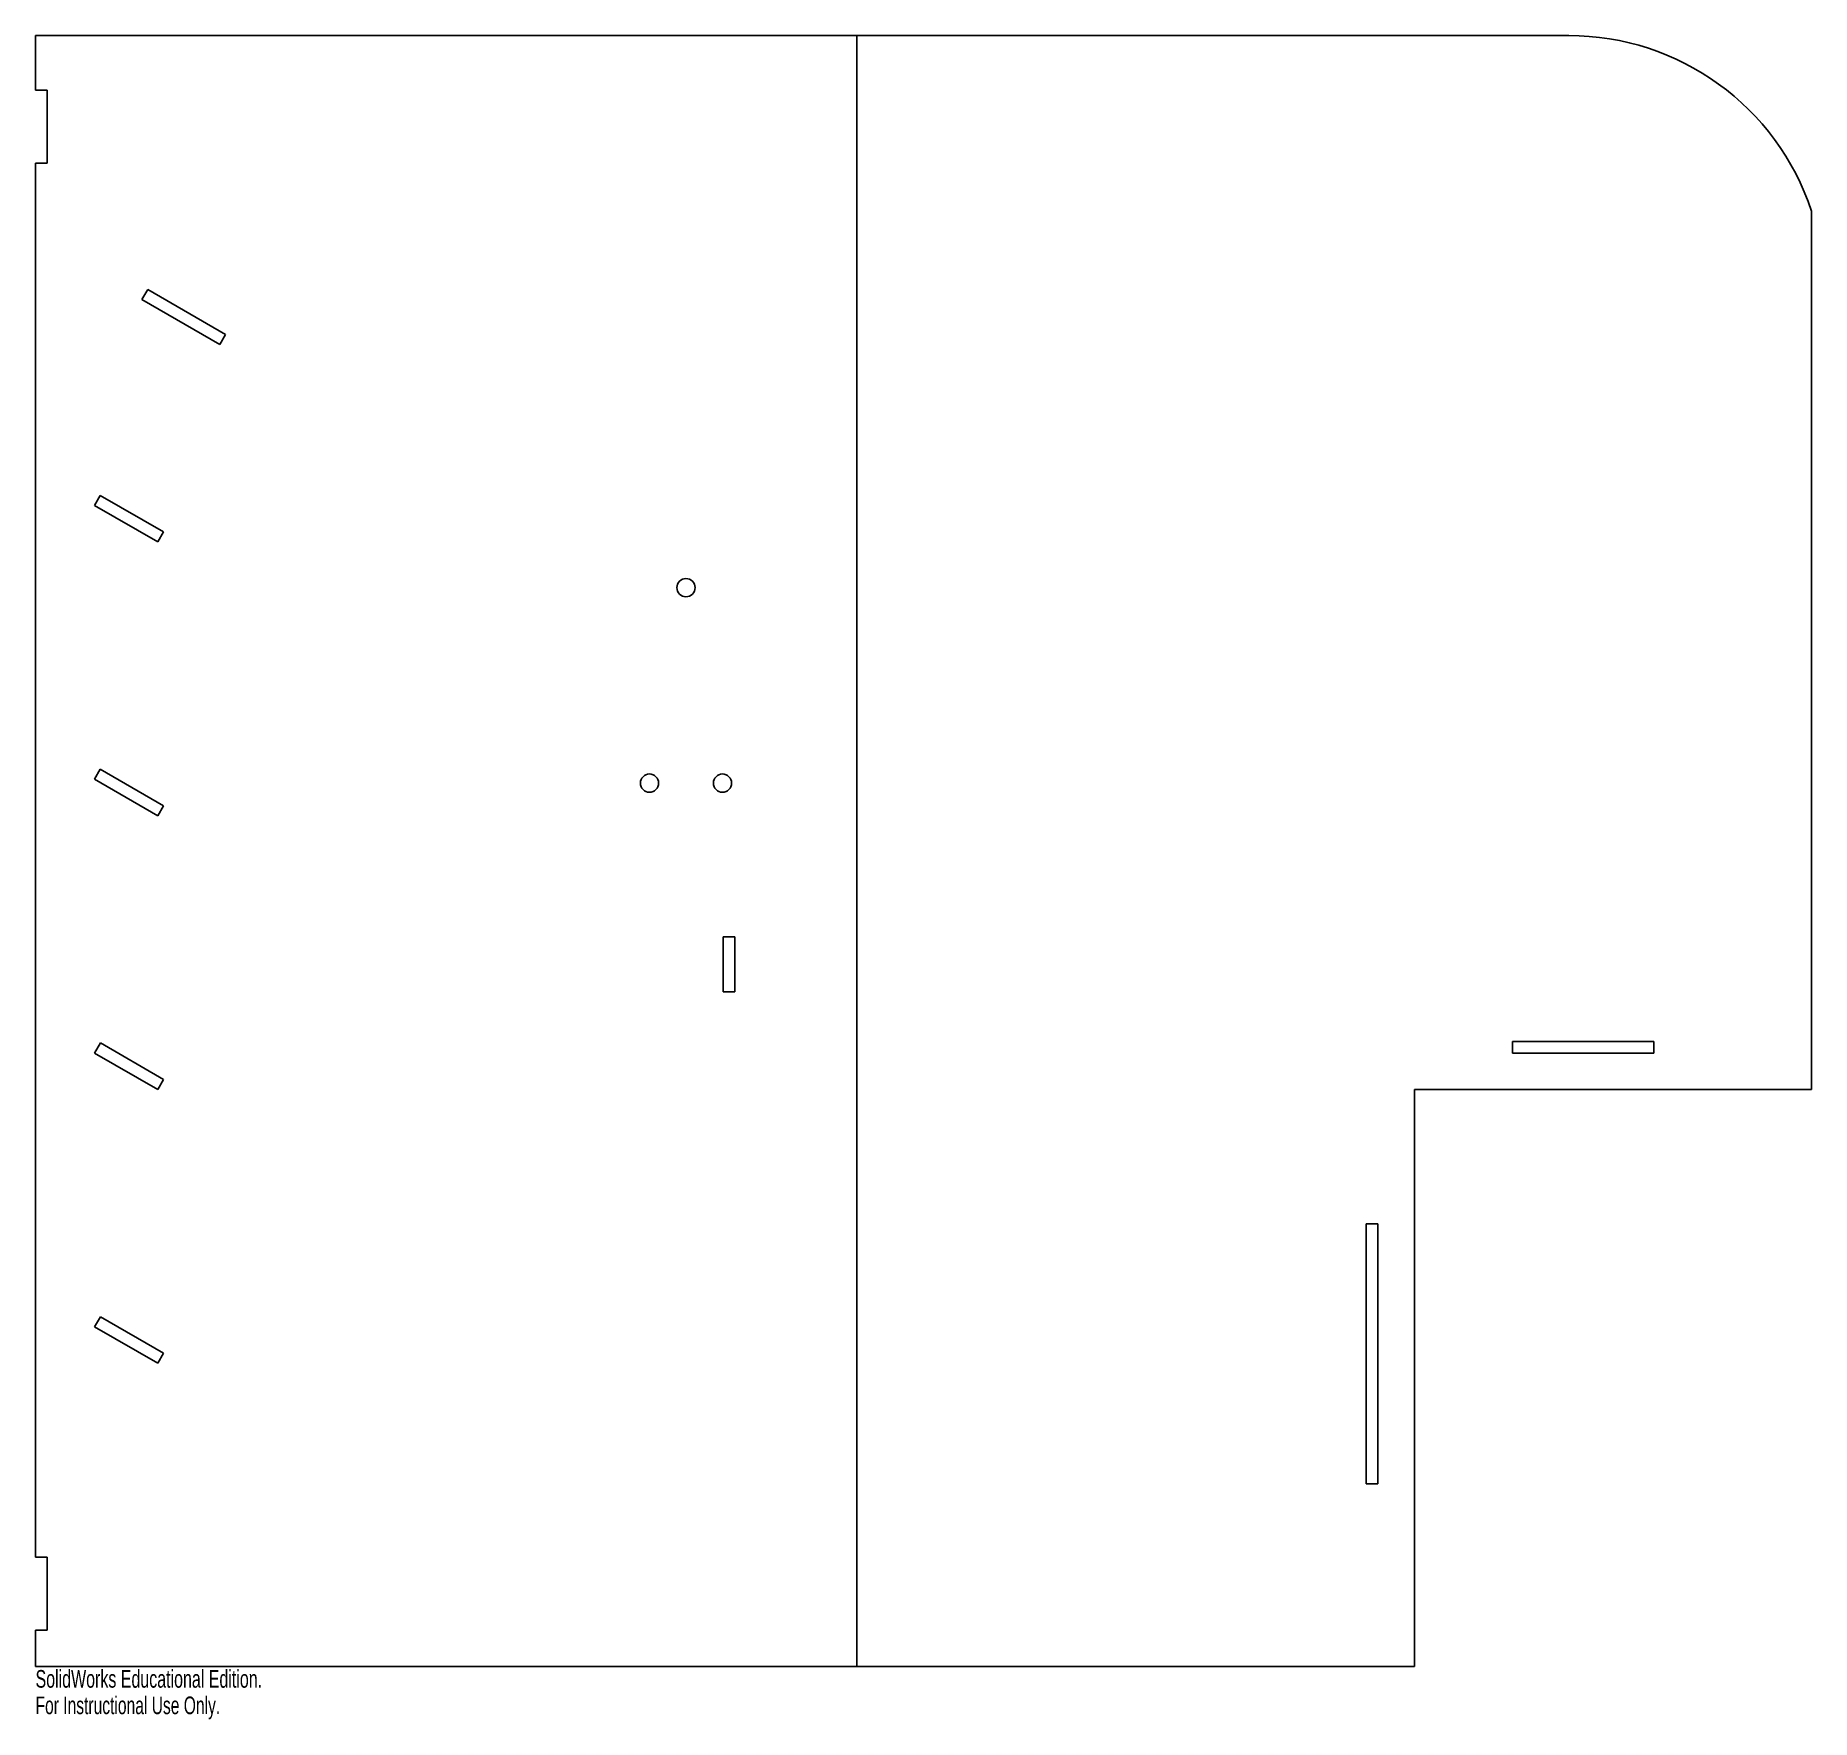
# Model space of a CAD drawing. Extents: x -22.5 to 26.1, y -1.1 to 45.
import ezdxf
from ezdxf.enums import TextEntityAlignment as Align

# ---------------------------------------------------------------- set-up
doc = ezdxf.new("R2010")
doc.units = 0
doc.layers.get('0').update_dxf_attribs({"linetype": 'CONTINUOUS'})

msp = doc.modelspace()

# ---------------------------------------------------------------- linework, layer by layer
at = {"color": 7, "linetype": 'CONTINUOUS'}
for p, q in [((19.5, 45), (-22.5, 45)), ((-22.5, 45), (-22.5, 43.5)), ((0, 45), (0, 0.32)), ((-22.5, 43.5), (-22.183, 43.5)), ((-22.183, 43.5), (-22.183, 41.5)), ((-22.5, 41.5), (-22.5, 3.32)), ((-22.183, 41.5), (-22.5, 41.5)), ((26.149, 16.126), (26.149, 40.187)), ((-19.584, 37.765), (-19.426, 38.04)), ((-19.426, 38.04), (-17.296, 36.81)), ((-17.455, 36.536), (-19.584, 37.765)), ((-17.296, 36.81), (-17.455, 36.536)), ((-20.883, 32.126), (-20.725, 32.401)), ((-19.151, 31.126), (-20.883, 32.126)), ((-20.725, 32.401), (-18.993, 31.401)), ((-18.993, 31.401), (-19.151, 31.126)), ((-20.883, 24.626), (-20.725, 24.901)), ((-20.725, 24.901), (-18.992, 23.901)), ((-19.151, 23.626), (-20.883, 24.626)), ((-18.992, 23.901), (-19.151, 23.626)), ((-3.66, 20.306), (-3.342, 20.306)), ((-3.66, 20.306), (-3.66, 18.806)), ((-3.342, 20.306), (-3.342, 18.806)), ((-3.66, 18.806), (-3.342, 18.806)), ((-20.883, 17.126), (-20.724, 17.401)), ((-19.151, 16.126), (-20.883, 17.126)), ((-20.724, 17.401), (-18.992, 16.401)), ((21.832, 17.444), (17.955, 17.444)), ((17.955, 17.444), (17.955, 17.126)), ((17.955, 17.126), (21.832, 17.126)), ((21.832, 17.126), (21.832, 17.444)), ((-18.992, 16.401), (-19.151, 16.126)), ((26.149, 16.126), (15.273, 16.126)), ((15.273, 16.126), (15.273, 0.32)), ((14.273, 12.444), (13.955, 12.444)), ((13.955, 12.444), (13.955, 5.32)), ((14.273, 5.32), (14.273, 12.444)), ((-20.883, 9.626), (-20.724, 9.901)), ((-20.724, 9.901), (-18.992, 8.901)), ((-19.151, 8.626), (-20.883, 9.626)), ((-18.992, 8.901), (-19.151, 8.626)), ((13.955, 5.32), (14.273, 5.32)), ((-22.5, 3.32), (-22.183, 3.32)), ((-22.183, 3.32), (-22.183, 1.32)), ((-22.5, 1.32), (-22.5, 0.32)), ((-22.183, 1.32), (-22.5, 1.32)), ((15.273, 0.32), (-22.5, 0.32))]:
    msp.add_line(p, q, dxfattribs=at)
for centre in [(-4.682, 29.875), (-5.682, 24.52), (-3.682, 24.52)]:
    msp.add_circle(centre, 0.25, dxfattribs=at)
msp.add_arc((19.5, 38), 7, 18.2092, 90, dxfattribs=at)

# ---------------------------------------------------------------- texts
for s, width, p in [('SolidWorks Educational Edition.', 0.677419, (-22.5, -0.405)), ('For Instructional Use Only.', 0.661111, (-22.5, -1.13))]:
    msp.add_text(s, height=0.48336, dxfattribs=dict(at, width=width)).set_placement(p, align=Align.BOTTOM_LEFT)

doc.saveas('drawing.dxf')
